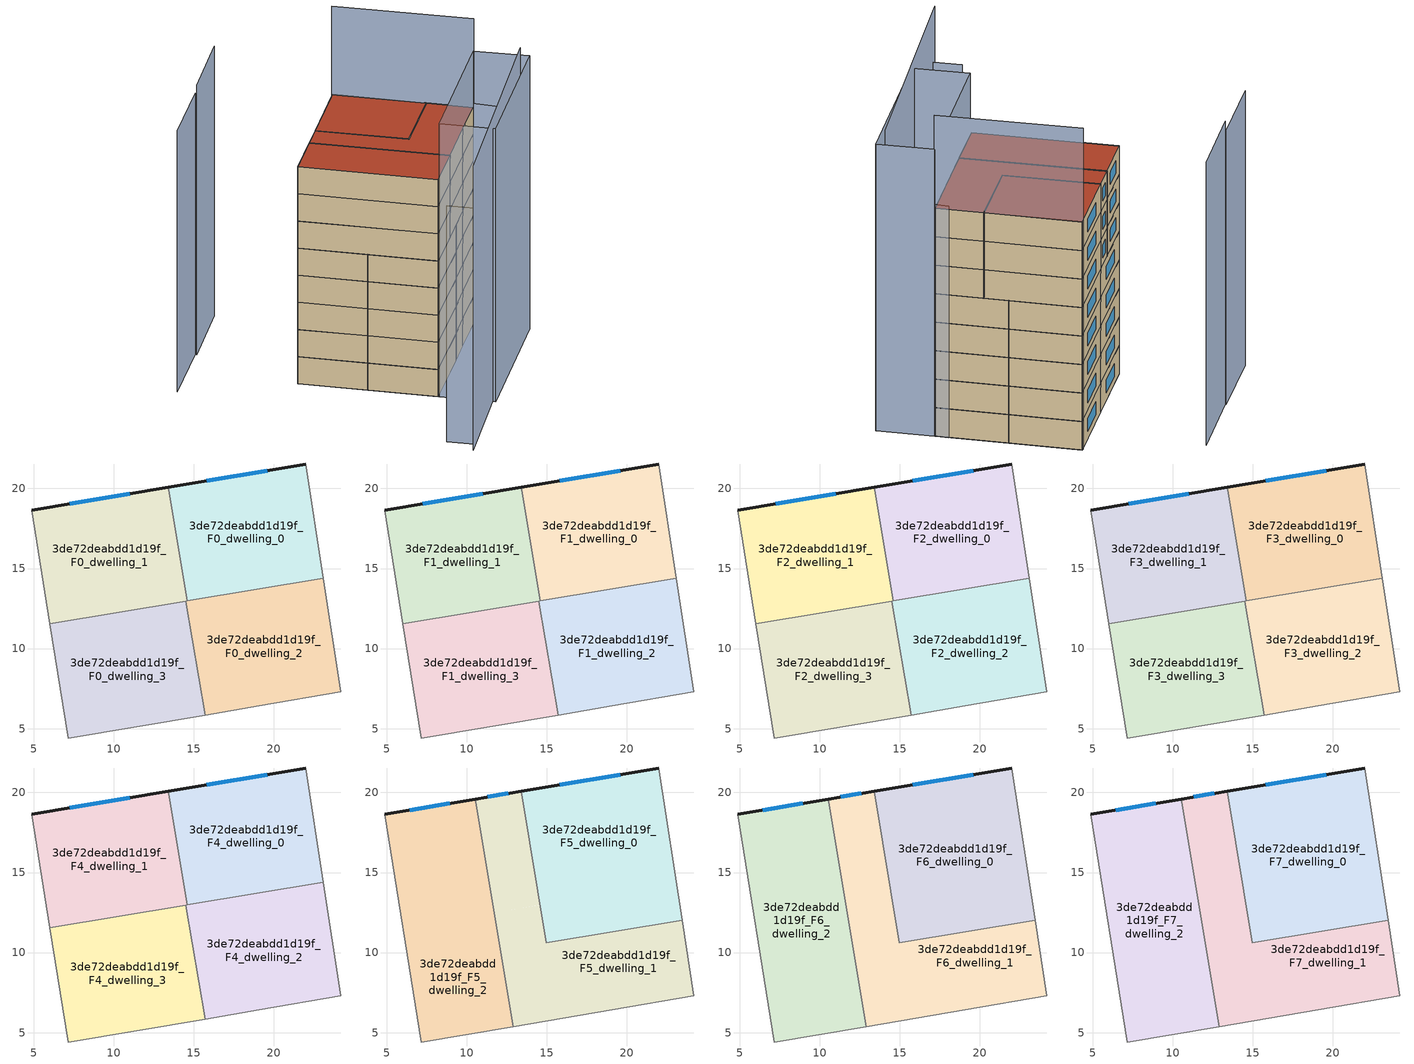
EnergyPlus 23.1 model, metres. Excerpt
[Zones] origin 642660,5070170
3de72deabdd1d19f_F0_dwelling_0
 floor ground (EU_floor_Construction): 23.09,14.41 21.99,21.53 13.41,20.07 14.6,12.98 z0
 wall outside (EU_wall_Construction): 13.41,20.07 21.99,21.53 z0:3
 wall to 3de72deabdd1d19f_F0_dwelling_1 (EU_wall_Construction): 14.6,12.98 13.41,20.07 z0:3
 wall adiabatic (EU_wall_Construction): 21.99,21.53 23.09,14.41 z0:3
 wall to 3de72deabdd1d19f_F0_dwelling_2 (EU_wall_Construction): 23.09,14.41 14.6,12.98 z0:3
 window (EU_Window_Construction): 15.81,20.48 19.58,21.12 z0.84:2.16
3de72deabdd1d19f_F0_dwelling_1
 floor ground (EU_floor_Construction): 14.6,12.98 13.41,20.07 4.88,18.63 6.02,11.54 z0
 wall outside (EU_wall_Construction): 4.88,18.63 13.41,20.07 z0:3
 wall adiabatic (EU_wall_Construction): 6.02,11.54 4.88,18.63 z0:3
 wall to 3de72deabdd1d19f_F0_dwelling_3 (EU_wall_Construction): 14.51,12.97 6.02,11.54 z0:3
 wall to 3de72deabdd1d19f_F0_dwelling_2 (EU_wall_Construction): 14.6,12.98 14.52,12.97 z0:3
 window (EU_Window_Construction): 7.27,19.03 11.02,19.67 z0.84:2.16
3de72deabdd1d19f_F0_dwelling_2
 floor ground (EU_floor_Construction): 24.19,7.31 23.09,14.41 14.52,12.97 15.71,5.85 19.08,6.42 z0
 wall adiabatic (EU_wall_Construction): 23.09,14.41 24.19,7.31 19.08,6.42 15.71,5.85 z0:3
 wall to 3de72deabdd1d19f_F0_dwelling_3 (EU_wall_Construction): 15.71,5.85 14.52,12.97 z0:3
3de72deabdd1d19f_F0_dwelling_3
 floor ground (EU_floor_Construction): 15.71,5.85 14.52,12.97 6.02,11.54 7.17,4.42 z0
 wall adiabatic (EU_wall_Construction): 15.71,5.85 7.17,4.42 6.02,11.54 z0:3
3de72deabdd1d19f_F1_dwelling_0
 floor to 3de72deabdd1d19f_F0_dwelling_0 (EU_floor_Construction): 23.09,14.41 21.99,21.53 13.41,20.07 14.6,12.98 z3
 wall outside (EU_wall_Construction): 13.41,20.07 21.99,21.53 z3:6
 wall to 3de72deabdd1d19f_F1_dwelling_1 (EU_wall_Construction): 14.6,12.98 13.41,20.07 z3:6
 wall adiabatic (EU_wall_Construction): 21.99,21.53 23.09,14.41 z3:6
 wall to 3de72deabdd1d19f_F1_dwelling_2 (EU_wall_Construction): 23.09,14.41 14.6,12.98 z3:6
 window (EU_Window_Construction): 15.81,20.48 19.58,21.12 z3.84:5.16
3de72deabdd1d19f_F1_dwelling_1
 floor to 3de72deabdd1d19f_F0_dwelling_1 (EU_floor_Construction): 14.6,12.98 13.41,20.07 4.88,18.63 6.02,11.54 z3
 wall outside (EU_wall_Construction): 4.88,18.63 13.41,20.07 z3:6
 wall adiabatic (EU_wall_Construction): 6.02,11.54 4.88,18.63 z3:6
 wall to 3de72deabdd1d19f_F1_dwelling_3 (EU_wall_Construction): 14.51,12.97 6.02,11.54 z3:6
 wall to 3de72deabdd1d19f_F1_dwelling_2 (EU_wall_Construction): 14.6,12.98 14.52,12.97 z3:6
 window (EU_Window_Construction): 7.27,19.03 11.02,19.67 z3.84:5.16
3de72deabdd1d19f_F1_dwelling_2
 floor to 3de72deabdd1d19f_F0_dwelling_2 (EU_floor_Construction): 24.19,7.31 23.09,14.41 14.52,12.97 15.71,5.85 19.08,6.42 z3
 wall adiabatic (EU_wall_Construction): 23.09,14.41 24.19,7.31 19.08,6.42 15.71,5.85 z3:6
 wall to 3de72deabdd1d19f_F1_dwelling_3 (EU_wall_Construction): 15.71,5.85 14.52,12.97 z3:6
3de72deabdd1d19f_F1_dwelling_3
 floor to 3de72deabdd1d19f_F0_dwelling_3 (EU_floor_Construction): 15.71,5.85 14.52,12.97 6.02,11.54 7.17,4.42 z3
 wall adiabatic (EU_wall_Construction): 15.71,5.85 7.17,4.42 6.02,11.54 z3:6
3de72deabdd1d19f_F2_dwelling_0
 floor to 3de72deabdd1d19f_F1_dwelling_0 (EU_floor_Construction): 23.09,14.41 21.99,21.53 13.41,20.07 14.6,12.98 z6
 wall outside (EU_wall_Construction): 13.41,20.07 21.99,21.53 z6:9
 wall to 3de72deabdd1d19f_F2_dwelling_1 (EU_wall_Construction): 14.6,12.98 13.41,20.07 z6:9
 wall adiabatic (EU_wall_Construction): 21.99,21.53 23.09,14.41 z6:9
 wall to 3de72deabdd1d19f_F2_dwelling_2 (EU_wall_Construction): 23.09,14.41 14.6,12.98 z6:9
 window (EU_Window_Construction): 15.81,20.48 19.58,21.12 z6.84:8.16
3de72deabdd1d19f_F2_dwelling_1
 floor to 3de72deabdd1d19f_F1_dwelling_1 (EU_floor_Construction): 14.6,12.98 13.41,20.07 4.88,18.63 6.02,11.54 z6
 wall outside (EU_wall_Construction): 4.88,18.63 13.41,20.07 z6:9
 wall adiabatic (EU_wall_Construction): 6.02,11.54 4.88,18.63 z6:9
 wall to 3de72deabdd1d19f_F2_dwelling_3 (EU_wall_Construction): 14.51,12.97 6.02,11.54 z6:9
 wall to 3de72deabdd1d19f_F2_dwelling_2 (EU_wall_Construction): 14.6,12.98 14.52,12.97 z6:9
 window (EU_Window_Construction): 7.27,19.03 11.02,19.67 z6.84:8.16
3de72deabdd1d19f_F2_dwelling_2
 floor to 3de72deabdd1d19f_F1_dwelling_2 (EU_floor_Construction): 24.19,7.31 23.09,14.41 14.52,12.97 15.71,5.85 19.08,6.42 z6
 wall adiabatic (EU_wall_Construction): 23.09,14.41 24.19,7.31 19.08,6.42 15.71,5.85 z6:9
 wall to 3de72deabdd1d19f_F2_dwelling_3 (EU_wall_Construction): 15.71,5.85 14.52,12.97 z6:9
3de72deabdd1d19f_F2_dwelling_3
 floor to 3de72deabdd1d19f_F1_dwelling_3 (EU_floor_Construction): 15.71,5.85 14.52,12.97 6.02,11.54 7.17,4.42 z6
 wall adiabatic (EU_wall_Construction): 15.71,5.85 7.17,4.42 6.02,11.54 z6:9
3de72deabdd1d19f_F3_dwelling_0
 floor to 3de72deabdd1d19f_F2_dwelling_0 (EU_floor_Construction): 23.09,14.41 21.99,21.53 13.41,20.07 14.6,12.98 z9
 wall outside (EU_wall_Construction): 13.41,20.07 21.99,21.53 z9:12
 wall to 3de72deabdd1d19f_F3_dwelling_1 (EU_wall_Construction): 14.6,12.98 13.41,20.07 z9:12
 wall adiabatic (EU_wall_Construction): 21.99,21.53 23.09,14.41 z9:12
 wall to 3de72deabdd1d19f_F3_dwelling_2 (EU_wall_Construction): 23.09,14.41 14.6,12.98 z9:12
 window (EU_Window_Construction): 15.81,20.48 19.58,21.12 z9.84:11.16
3de72deabdd1d19f_F3_dwelling_1
 floor to 3de72deabdd1d19f_F2_dwelling_1 (EU_floor_Construction): 14.6,12.98 13.41,20.07 4.88,18.63 6.02,11.54 z9
 wall outside (EU_wall_Construction): 4.88,18.63 13.41,20.07 z9:12
 wall adiabatic (EU_wall_Construction): 6.02,11.54 4.88,18.63 z9:12
 wall to 3de72deabdd1d19f_F3_dwelling_3 (EU_wall_Construction): 14.51,12.97 6.02,11.54 z9:12
 wall to 3de72deabdd1d19f_F3_dwelling_2 (EU_wall_Construction): 14.6,12.98 14.52,12.97 z9:12
 window (EU_Window_Construction): 7.27,19.03 11.02,19.67 z9.84:11.16
3de72deabdd1d19f_F3_dwelling_2
 floor to 3de72deabdd1d19f_F2_dwelling_2 (EU_floor_Construction): 24.19,7.31 23.09,14.41 14.52,12.97 15.71,5.85 19.08,6.42 z9
 wall adiabatic (EU_wall_Construction): 23.09,14.41 24.19,7.31 19.08,6.42 15.71,5.85 z9:12
 wall to 3de72deabdd1d19f_F3_dwelling_3 (EU_wall_Construction): 15.71,5.85 14.52,12.97 z9:12
3de72deabdd1d19f_F3_dwelling_3
 floor to 3de72deabdd1d19f_F2_dwelling_3 (EU_floor_Construction): 15.71,5.85 14.52,12.97 6.02,11.54 7.17,4.42 z9
 wall adiabatic (EU_wall_Construction): 15.71,5.85 7.17,4.42 6.02,11.54 z9:12
3de72deabdd1d19f_F4_dwelling_0
 floor to 3de72deabdd1d19f_F3_dwelling_0 (EU_floor_Construction): 23.09,14.41 21.99,21.53 13.41,20.07 14.6,12.98 z12
 wall outside (EU_wall_Construction): 13.41,20.07 21.99,21.53 z12:15
 wall to 3de72deabdd1d19f_F4_dwelling_1 (EU_wall_Construction): 14.6,12.98 13.41,20.07 z12:15
 wall adiabatic (EU_wall_Construction): 21.99,21.53 23.09,14.41 z12:15
 wall to 3de72deabdd1d19f_F4_dwelling_2 (EU_wall_Construction): 23.09,14.41 14.6,12.98 z12:15
 window (EU_Window_Construction): 15.81,20.48 19.58,21.12 z12.84:14.16
 ceiling adiabatic (EU_roof_Construction): 21.99,21.53 23.09,14.41 14.6,12.98 13.41,20.07 z15
3de72deabdd1d19f_F4_dwelling_1
 floor to 3de72deabdd1d19f_F3_dwelling_1 (EU_floor_Construction): 14.6,12.98 13.41,20.07 4.88,18.63 6.02,11.54 z12
 wall outside (EU_wall_Construction): 4.88,18.63 13.41,20.07 z12:15
 wall adiabatic (EU_wall_Construction): 6.02,11.54 4.88,18.63 z12:15
 wall to 3de72deabdd1d19f_F4_dwelling_3 (EU_wall_Construction): 14.51,12.97 6.02,11.54 z12:15
 wall to 3de72deabdd1d19f_F4_dwelling_2 (EU_wall_Construction): 14.6,12.98 14.52,12.97 z12:15
 window (EU_Window_Construction): 7.27,19.03 11.02,19.67 z12.84:14.16
 ceiling adiabatic (EU_roof_Construction): 13.41,20.07 14.6,12.98 14.58,12.98 13.39,20.07 z15
3de72deabdd1d19f_F4_dwelling_2
 floor to 3de72deabdd1d19f_F3_dwelling_2 (EU_floor_Construction): 24.19,7.31 23.09,14.41 14.52,12.97 15.71,5.85 19.08,6.42 z12
 wall adiabatic (EU_wall_Construction): 23.09,14.41 24.19,7.31 19.08,6.42 15.71,5.85 z12:15
 wall to 3de72deabdd1d19f_F4_dwelling_3 (EU_wall_Construction): 15.71,5.85 14.52,12.97 z12:15
3de72deabdd1d19f_F4_dwelling_3
 floor to 3de72deabdd1d19f_F3_dwelling_3 (EU_floor_Construction): 15.71,5.85 14.52,12.97 6.02,11.54 7.17,4.42 z12
 wall adiabatic (EU_wall_Construction): 15.71,5.85 7.17,4.42 6.02,11.54 z12:15
3de72deabdd1d19f_F5_dwelling_0
 floor to 3de72deabdd1d19f_F4_dwelling_2 (EU_floor_Construction): 23.46,12.03 23.09,14.41 14.58,12.98 14.98,10.61 z15
 floor adiabatic (EU_floor_Construction): 23.09,14.41 21.99,21.53 13.39,20.07 14.58,12.98 z15
 wall outside (EU_wall_Construction): 13.39,20.07 21.99,21.53 z15:18
 wall adiabatic (EU_wall_Construction): 21.99,21.53 23.46,12.03 z15:18
 wall to 3de72deabdd1d19f_F5_dwelling_1 (EU_wall_Construction): 23.46,12.03 14.98,10.61 13.39,20.07 z15:18
 window (EU_Window_Construction): 15.8,20.48 19.58,21.12 z15.84:17.16
3de72deabdd1d19f_F5_dwelling_1
 floor to 3de72deabdd1d19f_F4_dwelling_2 (EU_floor_Construction): 24.19,7.31 23.46,12.03 14.98,10.61 14.58,12.98 14.52,12.97 15.71,5.85 19.08,6.42 z15
 floor to 3de72deabdd1d19f_F4_dwelling_1 (EU_floor_Construction): 14.58,12.98 13.39,20.07 10.52,19.58 11.71,12.5 z15
 floor to 3de72deabdd1d19f_F4_dwelling_3 (EU_floor_Construction): 15.71,5.85 14.52,12.97 11.71,12.5 12.91,5.38 z15
 wall outside (EU_wall_Construction): 10.52,19.58 13.39,20.07 z15:18
 wall adiabatic (EU_wall_Construction): 23.46,12.03 24.19,7.31 19.08,6.42 12.91,5.38 z15:18
 wall to 3de72deabdd1d19f_F5_dwelling_2 (EU_wall_Construction): 12.91,5.38 10.52,19.58 z15:18
 window (EU_Window_Construction): 11.33,19.72 12.59,19.93 z15.84:17.16
3de72deabdd1d19f_F5_dwelling_2
 floor to 3de72deabdd1d19f_F4_dwelling_1 (EU_floor_Construction): 11.71,12.5 10.52,19.58 4.88,18.63 6.02,11.54 z15
 floor to 3de72deabdd1d19f_F4_dwelling_3 (EU_floor_Construction): 12.91,5.38 11.71,12.5 6.02,11.54 7.17,4.42 z15
 wall outside (EU_wall_Construction): 4.88,18.63 10.52,19.58 z15:18
 wall adiabatic (EU_wall_Construction): 12.91,5.38 7.17,4.42 4.88,18.63 z15:18
 window (EU_Window_Construction): 6.46,18.9 8.94,19.32 z15.84:17.16
3de72deabdd1d19f_F6_dwelling_0
 floor to 3de72deabdd1d19f_F5_dwelling_0 (EU_floor_Construction): 23.46,12.03 21.99,21.53 13.39,20.07 14.98,10.61 z18
 wall outside (EU_wall_Construction): 13.39,20.07 21.99,21.53 z18:21
 wall adiabatic (EU_wall_Construction): 21.99,21.53 23.46,12.03 z18:21
 wall to 3de72deabdd1d19f_F6_dwelling_1 (EU_wall_Construction): 23.46,12.03 14.98,10.61 13.39,20.07 z18:21
 window (EU_Window_Construction): 15.8,20.48 19.58,21.12 z18.84:20.16
3de72deabdd1d19f_F6_dwelling_1
 floor to 3de72deabdd1d19f_F5_dwelling_1 (EU_floor_Construction): 24.19,7.31 23.46,12.03 14.98,10.61 13.39,20.07 10.52,19.58 12.91,5.38 19.08,6.42 z18
 wall outside (EU_wall_Construction): 10.52,19.58 13.39,20.07 z18:21
 wall adiabatic (EU_wall_Construction): 23.46,12.03 24.19,7.31 19.08,6.42 12.91,5.38 z18:21
 wall to 3de72deabdd1d19f_F6_dwelling_2 (EU_wall_Construction): 12.91,5.38 10.52,19.58 z18:21
 window (EU_Window_Construction): 11.33,19.72 12.59,19.93 z18.84:20.16
3de72deabdd1d19f_F6_dwelling_2
 floor to 3de72deabdd1d19f_F5_dwelling_2 (EU_floor_Construction): 12.91,5.38 10.52,19.58 4.88,18.63 7.17,4.42 z18
 wall outside (EU_wall_Construction): 4.88,18.63 10.52,19.58 z18:21
 wall adiabatic (EU_wall_Construction): 12.91,5.38 7.17,4.42 4.88,18.63 z18:21
 window (EU_Window_Construction): 6.46,18.9 8.94,19.32 z18.84:20.16
3de72deabdd1d19f_F7_dwelling_0
 floor to 3de72deabdd1d19f_F6_dwelling_0 (EU_floor_Construction): 23.46,12.03 21.99,21.53 13.39,20.07 14.98,10.61 z21
 wall outside (EU_wall_Construction): 13.39,20.07 21.99,21.53 z21:24
 wall adiabatic (EU_wall_Construction): 21.99,21.53 23.46,12.03 z21:24
 wall to 3de72deabdd1d19f_F7_dwelling_1 (EU_wall_Construction): 23.46,12.03 14.98,10.61 13.39,20.07 z21:24
 window (EU_Window_Construction): 15.8,20.48 19.58,21.12 z21.84:23.16
 roof outside (EU_roof_Construction): 21.99,21.53 23.46,12.03 14.98,10.61 13.39,20.07 z24
3de72deabdd1d19f_F7_dwelling_1
 floor to 3de72deabdd1d19f_F6_dwelling_1 (EU_floor_Construction): 24.19,7.31 23.46,12.03 14.98,10.61 13.39,20.07 10.52,19.58 12.91,5.38 19.08,6.42 z21
 wall outside (EU_wall_Construction): 10.52,19.58 13.39,20.07 z21:24
 wall adiabatic (EU_wall_Construction): 23.46,12.03 24.19,7.31 19.08,6.42 12.91,5.38 z21:24
 wall to 3de72deabdd1d19f_F7_dwelling_2 (EU_wall_Construction): 12.91,5.38 10.52,19.58 z21:24
 window (EU_Window_Construction): 11.33,19.72 12.59,19.93 z21.84:23.16
 roof outside (EU_roof_Construction): 23.46,12.03 24.19,7.31 19.08,6.42 12.91,5.38 10.52,19.58 13.39,20.07 14.98,10.61 z24
3de72deabdd1d19f_F7_dwelling_2
 floor to 3de72deabdd1d19f_F6_dwelling_2 (EU_floor_Construction): 12.91,5.38 10.52,19.58 4.88,18.63 7.17,4.42 z21
 wall outside (EU_wall_Construction): 4.88,18.63 10.52,19.58 z21:24
 wall adiabatic (EU_wall_Construction): 12.91,5.38 7.17,4.42 4.88,18.63 z21:24
 window (EU_Window_Construction): 6.46,18.9 8.94,19.32 z21.84:23.16
 roof outside (EU_roof_Construction): 10.52,19.58 12.91,5.38 7.17,4.42 4.88,18.63 z24
shading: 24.67,1.76 24.07,8.66 z0:24.4; -3.16,-3.34 24.28,2.28 z0:31.4; -2.33,-0.18 -1.87,-2.99 z0:26.1; 7.15,4.32 24.19,7.31 / 24.19,7.31 25.18,1.65 / 25.18,1.65 8.15,-1.35 / 8.15,-1.35 7.15,4.32 z0:30.2; 24.2,7.24 21.8,21.55 z0:33.8; 7.58,30.64 -1.22,29.14 z0:28.9; 16.69,32.13 7.58,30.5 z0:29.8
[Building]
EU S2 Campaign: North Axis=0; Terrain=City; Solar Distribution=FullExterior
[Site:Location]
Lyon-Bron: Latitude=45.75; Longitude=5; Time Zone=1; Elevation=198
[SizingPeriod:WeatherFileDays]
AnnualSizingPeriod: Begin Month=1; Begin Day of Month=1; End Month=12; End Day of Month=31; Day of Week for Start Day=Monday; Use Weather File Daylight Saving Period=No; Use Weather File Rain and Snow Indicators=No
[MATERIAL]
EU_InternalMass_Material: Roughness=MediumRough; Thickness=0.1; Conductivity=1; Density=1800; Specific Heat=900; Thermal Absorptance=0.9; Solar Absorptance=0.7; Visible Absorptance=0.7
[MATERIAL:NOMASS] Roughness=MediumRough; Thermal Absorptance=0.9; Solar Absorptance=0.7; Visible Absorptance=0.7
Name | Thermal Resistance
EU_wall_NoMass | 0.776494
EU_roof_NoMass | 0.486893
EU_floor_NoMass | 0.421597
[WINDOWMATERIAL:SIMPLEGLAZINGSYSTEM]
EU_Window_SimpleGlazing: UFactor=4.24961; Solar Heat Gain Coefficient=0.83; Visible Transmittance=0.83
[CONSTRUCTION]
EU_wall_Construction: EU_wall_NoMass
EU_roof_Construction: EU_roof_NoMass
EU_floor_Construction: EU_floor_NoMass
EU_InternalMass_Construction: EU_InternalMass_Material
EU_Window_Construction: EU_Window_SimpleGlazing
[ZONE] Type=1; Multiplier=1; Ceiling Height=autocalculate; Floor Area=autocalculate; Part of Total Floor Area=Yes
Name | Volume
3de72deabdd1d19f_F0_dwelling_0; 3de72deabdd1d19f_F1_dwelling_0; 3de72deabdd1d19f_F2_dwelling_0; 3de72deabdd1d19f_F3_dwelling_0; 3de72deabdd1d19f_F4_dwelling_0 | 186.921
3de72deabdd1d19f_F5_dwelling_0; 3de72deabdd1d19f_F6_dwelling_0; 3de72deabdd1d19f_F7_dwelling_0 | 249.241
3de72deabdd1d19f_F0_dwelling_1; 3de72deabdd1d19f_F1_dwelling_1; 3de72deabdd1d19f_F2_dwelling_1; 3de72deabdd1d19f_F3_dwelling_1; 3de72deabdd1d19f_F4_dwelling_1 | 186.931
3de72deabdd1d19f_F5_dwelling_1; 3de72deabdd1d19f_F6_dwelling_1; 3de72deabdd1d19f_F7_dwelling_1 | 249.23
3de72deabdd1d19f_F0_dwelling_2; 3de72deabdd1d19f_F1_dwelling_2; 3de72deabdd1d19f_F2_dwelling_2; 3de72deabdd1d19f_F3_dwelling_2; 3de72deabdd1d19f_F4_dwelling_2 | 186.925
3de72deabdd1d19f_F5_dwelling_2; 3de72deabdd1d19f_F6_dwelling_2; 3de72deabdd1d19f_F7_dwelling_2 | 249.246
3de72deabdd1d19f_F0_dwelling_3; 3de72deabdd1d19f_F1_dwelling_3; 3de72deabdd1d19f_F2_dwelling_3; 3de72deabdd1d19f_F3_dwelling_3; 3de72deabdd1d19f_F4_dwelling_3 | 186.941
[INTERNALMASS] Construction=EU_InternalMass_Construction
Name | Zone or ZoneList | Surface Area
3de72deabdd1d19f_F0_dwelling_0_EU_InternalMass | 3de72deabdd1d19f_F0_dwelling_0 | 62.3073
3de72deabdd1d19f_F0_dwelling_1_EU_InternalMass | 3de72deabdd1d19f_F0_dwelling_1 | 62.31
3de72deabdd1d19f_F0_dwelling_2_EU_InternalMass | 3de72deabdd1d19f_F0_dwelling_2 | 62.3081
3de72deabdd1d19f_F0_dwelling_3_EU_InternalMass | 3de72deabdd1d19f_F0_dwelling_3 | 62.3135
3de72deabdd1d19f_F1_dwelling_0_EU_InternalMass | 3de72deabdd1d19f_F1_dwelling_0 | 62.3073
3de72deabdd1d19f_F1_dwelling_1_EU_InternalMass | 3de72deabdd1d19f_F1_dwelling_1 | 62.31
3de72deabdd1d19f_F1_dwelling_2_EU_InternalMass | 3de72deabdd1d19f_F1_dwelling_2 | 62.3081
3de72deabdd1d19f_F1_dwelling_3_EU_InternalMass | 3de72deabdd1d19f_F1_dwelling_3 | 62.3135
3de72deabdd1d19f_F2_dwelling_0_EU_InternalMass | 3de72deabdd1d19f_F2_dwelling_0 | 62.3073
3de72deabdd1d19f_F2_dwelling_1_EU_InternalMass | 3de72deabdd1d19f_F2_dwelling_1 | 62.31
3de72deabdd1d19f_F2_dwelling_2_EU_InternalMass | 3de72deabdd1d19f_F2_dwelling_2 | 62.3081
3de72deabdd1d19f_F2_dwelling_3_EU_InternalMass | 3de72deabdd1d19f_F2_dwelling_3 | 62.3135
3de72deabdd1d19f_F3_dwelling_0_EU_InternalMass | 3de72deabdd1d19f_F3_dwelling_0 | 62.3073
3de72deabdd1d19f_F3_dwelling_1_EU_InternalMass | 3de72deabdd1d19f_F3_dwelling_1 | 62.31
3de72deabdd1d19f_F3_dwelling_2_EU_InternalMass | 3de72deabdd1d19f_F3_dwelling_2 | 62.3081
3de72deabdd1d19f_F3_dwelling_3_EU_InternalMass | 3de72deabdd1d19f_F3_dwelling_3 | 62.3135
3de72deabdd1d19f_F4_dwelling_0_EU_InternalMass | 3de72deabdd1d19f_F4_dwelling_0 | 62.3073
3de72deabdd1d19f_F4_dwelling_1_EU_InternalMass | 3de72deabdd1d19f_F4_dwelling_1 | 62.31
3de72deabdd1d19f_F4_dwelling_2_EU_InternalMass | 3de72deabdd1d19f_F4_dwelling_2 | 62.3081
3de72deabdd1d19f_F4_dwelling_3_EU_InternalMass | 3de72deabdd1d19f_F4_dwelling_3 | 62.3135
3de72deabdd1d19f_F5_dwelling_0_EU_InternalMass | 3de72deabdd1d19f_F5_dwelling_0 | 83.0817
3de72deabdd1d19f_F5_dwelling_1_EU_InternalMass | 3de72deabdd1d19f_F5_dwelling_1 | 83.0762
3de72deabdd1d19f_F5_dwelling_2_EU_InternalMass | 3de72deabdd1d19f_F5_dwelling_2 | 83.0828
3de72deabdd1d19f_F6_dwelling_0_EU_InternalMass | 3de72deabdd1d19f_F6_dwelling_0 | 83.0817
3de72deabdd1d19f_F6_dwelling_1_EU_InternalMass | 3de72deabdd1d19f_F6_dwelling_1 | 83.0762
3de72deabdd1d19f_F6_dwelling_2_EU_InternalMass | 3de72deabdd1d19f_F6_dwelling_2 | 83.0828
3de72deabdd1d19f_F7_dwelling_0_EU_InternalMass | 3de72deabdd1d19f_F7_dwelling_0 | 83.0817
3de72deabdd1d19f_F7_dwelling_1_EU_InternalMass | 3de72deabdd1d19f_F7_dwelling_1 | 83.0762
3de72deabdd1d19f_F7_dwelling_2_EU_InternalMass | 3de72deabdd1d19f_F7_dwelling_2 | 83.0828
[OTHEREQUIPMENT] Fuel Type=Electricity; Design Level Calculation Method=Watts/Area; Power per Zone Floor Area=1; Fraction Latent=0; Fraction Radiant=0; Fraction Lost=0; Carbon Dioxide Generation Rate=0; EndUse Subcategory=EU_Step8_InternalGains
Name | Zone or ZoneList or Space or SpaceList | Schedule
EU_Step8_InternalGain_3de72deabdd1d19f_F0_dwelling_0_f000 | 3de72deabdd1d19f_F0_dwelling_0 | EU_Step8_GainSchedule_3de72deabdd1d19f_F0_dwelling_0_f000
EU_Step8_InternalGain_3de72deabdd1d19f_F0_dwelling_1_f000 | 3de72deabdd1d19f_F0_dwelling_1 | EU_Step8_GainSchedule_3de72deabdd1d19f_F0_dwelling_1_f000
EU_Step8_InternalGain_3de72deabdd1d19f_F0_dwelling_2_f000 | 3de72deabdd1d19f_F0_dwelling_2 | EU_Step8_GainSchedule_3de72deabdd1d19f_F0_dwelling_2_f000
EU_Step8_InternalGain_3de72deabdd1d19f_F0_dwelling_3_f000 | 3de72deabdd1d19f_F0_dwelling_3 | EU_Step8_GainSchedule_3de72deabdd1d19f_F0_dwelling_3_f000
EU_Step8_InternalGain_3de72deabdd1d19f_F1_dwelling_0_f000 | 3de72deabdd1d19f_F1_dwelling_0 | EU_Step8_GainSchedule_3de72deabdd1d19f_F1_dwelling_0_f000
EU_Step8_InternalGain_3de72deabdd1d19f_F1_dwelling_1_f000 | 3de72deabdd1d19f_F1_dwelling_1 | EU_Step8_GainSchedule_3de72deabdd1d19f_F1_dwelling_1_f000
EU_Step8_InternalGain_3de72deabdd1d19f_F1_dwelling_2_f000 | 3de72deabdd1d19f_F1_dwelling_2 | EU_Step8_GainSchedule_3de72deabdd1d19f_F1_dwelling_2_f000
EU_Step8_InternalGain_3de72deabdd1d19f_F1_dwelling_3_f000 | 3de72deabdd1d19f_F1_dwelling_3 | EU_Step8_GainSchedule_3de72deabdd1d19f_F1_dwelling_3_f000
EU_Step8_InternalGain_3de72deabdd1d19f_F2_dwelling_0_f000 | 3de72deabdd1d19f_F2_dwelling_0 | EU_Step8_GainSchedule_3de72deabdd1d19f_F2_dwelling_0_f000
EU_Step8_InternalGain_3de72deabdd1d19f_F2_dwelling_1_f000 | 3de72deabdd1d19f_F2_dwelling_1 | EU_Step8_GainSchedule_3de72deabdd1d19f_F2_dwelling_1_f000
EU_Step8_InternalGain_3de72deabdd1d19f_F2_dwelling_2_f000 | 3de72deabdd1d19f_F2_dwelling_2 | EU_Step8_GainSchedule_3de72deabdd1d19f_F2_dwelling_2_f000
EU_Step8_InternalGain_3de72deabdd1d19f_F2_dwelling_3_f000 | 3de72deabdd1d19f_F2_dwelling_3 | EU_Step8_GainSchedule_3de72deabdd1d19f_F2_dwelling_3_f000
EU_Step8_InternalGain_3de72deabdd1d19f_F3_dwelling_0_f000 | 3de72deabdd1d19f_F3_dwelling_0 | EU_Step8_GainSchedule_3de72deabdd1d19f_F3_dwelling_0_f000
EU_Step8_InternalGain_3de72deabdd1d19f_F3_dwelling_1_f000 | 3de72deabdd1d19f_F3_dwelling_1 | EU_Step8_GainSchedule_3de72deabdd1d19f_F3_dwelling_1_f000
EU_Step8_InternalGain_3de72deabdd1d19f_F3_dwelling_2_f000 | 3de72deabdd1d19f_F3_dwelling_2 | EU_Step8_GainSchedule_3de72deabdd1d19f_F3_dwelling_2_f000
EU_Step8_InternalGain_3de72deabdd1d19f_F3_dwelling_3_f000 | 3de72deabdd1d19f_F3_dwelling_3 | EU_Step8_GainSchedule_3de72deabdd1d19f_F3_dwelling_3_f000
EU_Step8_InternalGain_3de72deabdd1d19f_F4_dwelling_0_f000 | 3de72deabdd1d19f_F4_dwelling_0 | EU_Step8_GainSchedule_3de72deabdd1d19f_F4_dwelling_0_f000
EU_Step8_InternalGain_3de72deabdd1d19f_F4_dwelling_1_f000 | 3de72deabdd1d19f_F4_dwelling_1 | EU_Step8_GainSchedule_3de72deabdd1d19f_F4_dwelling_1_f000
EU_Step8_InternalGain_3de72deabdd1d19f_F4_dwelling_2_f000 | 3de72deabdd1d19f_F4_dwelling_2 | EU_Step8_GainSchedule_3de72deabdd1d19f_F4_dwelling_2_f000
EU_Step8_InternalGain_3de72deabdd1d19f_F4_dwelling_3_f000 | 3de72deabdd1d19f_F4_dwelling_3 | EU_Step8_GainSchedule_3de72deabdd1d19f_F4_dwelling_3_f000
EU_Step8_InternalGain_3de72deabdd1d19f_F5_dwelling_0_f000 | 3de72deabdd1d19f_F5_dwelling_0 | EU_Step8_GainSchedule_3de72deabdd1d19f_F5_dwelling_0_f000
EU_Step8_InternalGain_3de72deabdd1d19f_F5_dwelling_1_f000 | 3de72deabdd1d19f_F5_dwelling_1 | EU_Step8_GainSchedule_3de72deabdd1d19f_F5_dwelling_1_f000
EU_Step8_InternalGain_3de72deabdd1d19f_F5_dwelling_2_f000 | 3de72deabdd1d19f_F5_dwelling_2 | EU_Step8_GainSchedule_3de72deabdd1d19f_F5_dwelling_2_f000
EU_Step8_InternalGain_3de72deabdd1d19f_F6_dwelling_0_f000 | 3de72deabdd1d19f_F6_dwelling_0 | EU_Step8_GainSchedule_3de72deabdd1d19f_F6_dwelling_0_f000
EU_Step8_InternalGain_3de72deabdd1d19f_F6_dwelling_1_f000 | 3de72deabdd1d19f_F6_dwelling_1 | EU_Step8_GainSchedule_3de72deabdd1d19f_F6_dwelling_1_f000
EU_Step8_InternalGain_3de72deabdd1d19f_F6_dwelling_2_f000 | 3de72deabdd1d19f_F6_dwelling_2 | EU_Step8_GainSchedule_3de72deabdd1d19f_F6_dwelling_2_f000
EU_Step8_InternalGain_3de72deabdd1d19f_F7_dwelling_0_f000 | 3de72deabdd1d19f_F7_dwelling_0 | EU_Step8_GainSchedule_3de72deabdd1d19f_F7_dwelling_0_f000
EU_Step8_InternalGain_3de72deabdd1d19f_F7_dwelling_1_f000 | 3de72deabdd1d19f_F7_dwelling_1 | EU_Step8_GainSchedule_3de72deabdd1d19f_F7_dwelling_1_f000
EU_Step8_InternalGain_3de72deabdd1d19f_F7_dwelling_2_f000 | 3de72deabdd1d19f_F7_dwelling_2 | EU_Step8_GainSchedule_3de72deabdd1d19f_F7_dwelling_2_f000
[ZONEVENTILATION:DESIGNFLOWRATE] Schedule=EU_AlwaysOn; Design Flow Rate Calculation Method=AirChanges/Hour; Air Changes per Hour=0.693814; Ventilation Type=Natural; Fan Pressure Rise=0; Fan Total Efficiency=1; Constant Term Coefficient=1; Temperature Term Coefficient=0; Velocity Term Coefficient=0; Velocity Squared Term Coefficient=0; Minimum Indoor Temperature=-100; Maximum Indoor Temperature=100; Delta Temperature=-100; Minimum Outdoor Temperature=-100; Maximum Outdoor Temperature=100; Maximum Wind Speed=40
Name | Zone or ZoneList or Space or SpaceList
EU_ConstantAir_3de72deabdd1d19f_F0_dwelling_0 | 3de72deabdd1d19f_F0_dwelling_0
EU_ConstantAir_3de72deabdd1d19f_F0_dwelling_1 | 3de72deabdd1d19f_F0_dwelling_1
EU_ConstantAir_3de72deabdd1d19f_F0_dwelling_2 | 3de72deabdd1d19f_F0_dwelling_2
EU_ConstantAir_3de72deabdd1d19f_F0_dwelling_3 | 3de72deabdd1d19f_F0_dwelling_3
EU_ConstantAir_3de72deabdd1d19f_F1_dwelling_0 | 3de72deabdd1d19f_F1_dwelling_0
EU_ConstantAir_3de72deabdd1d19f_F1_dwelling_1 | 3de72deabdd1d19f_F1_dwelling_1
EU_ConstantAir_3de72deabdd1d19f_F1_dwelling_2 | 3de72deabdd1d19f_F1_dwelling_2
EU_ConstantAir_3de72deabdd1d19f_F1_dwelling_3 | 3de72deabdd1d19f_F1_dwelling_3
EU_ConstantAir_3de72deabdd1d19f_F2_dwelling_0 | 3de72deabdd1d19f_F2_dwelling_0
EU_ConstantAir_3de72deabdd1d19f_F2_dwelling_1 | 3de72deabdd1d19f_F2_dwelling_1
EU_ConstantAir_3de72deabdd1d19f_F2_dwelling_2 | 3de72deabdd1d19f_F2_dwelling_2
EU_ConstantAir_3de72deabdd1d19f_F2_dwelling_3 | 3de72deabdd1d19f_F2_dwelling_3
EU_ConstantAir_3de72deabdd1d19f_F3_dwelling_0 | 3de72deabdd1d19f_F3_dwelling_0
EU_ConstantAir_3de72deabdd1d19f_F3_dwelling_1 | 3de72deabdd1d19f_F3_dwelling_1
EU_ConstantAir_3de72deabdd1d19f_F3_dwelling_2 | 3de72deabdd1d19f_F3_dwelling_2
EU_ConstantAir_3de72deabdd1d19f_F3_dwelling_3 | 3de72deabdd1d19f_F3_dwelling_3
EU_ConstantAir_3de72deabdd1d19f_F4_dwelling_0 | 3de72deabdd1d19f_F4_dwelling_0
EU_ConstantAir_3de72deabdd1d19f_F4_dwelling_1 | 3de72deabdd1d19f_F4_dwelling_1
EU_ConstantAir_3de72deabdd1d19f_F4_dwelling_2 | 3de72deabdd1d19f_F4_dwelling_2
EU_ConstantAir_3de72deabdd1d19f_F4_dwelling_3 | 3de72deabdd1d19f_F4_dwelling_3
EU_ConstantAir_3de72deabdd1d19f_F5_dwelling_0 | 3de72deabdd1d19f_F5_dwelling_0
EU_ConstantAir_3de72deabdd1d19f_F5_dwelling_1 | 3de72deabdd1d19f_F5_dwelling_1
EU_ConstantAir_3de72deabdd1d19f_F5_dwelling_2 | 3de72deabdd1d19f_F5_dwelling_2
EU_ConstantAir_3de72deabdd1d19f_F6_dwelling_0 | 3de72deabdd1d19f_F6_dwelling_0
EU_ConstantAir_3de72deabdd1d19f_F6_dwelling_1 | 3de72deabdd1d19f_F6_dwelling_1
EU_ConstantAir_3de72deabdd1d19f_F6_dwelling_2 | 3de72deabdd1d19f_F6_dwelling_2
EU_ConstantAir_3de72deabdd1d19f_F7_dwelling_0 | 3de72deabdd1d19f_F7_dwelling_0
EU_ConstantAir_3de72deabdd1d19f_F7_dwelling_1 | 3de72deabdd1d19f_F7_dwelling_1
EU_ConstantAir_3de72deabdd1d19f_F7_dwelling_2 | 3de72deabdd1d19f_F7_dwelling_2
[HVACTEMPLATE:THERMOSTAT] Constant Heating Setpoint=20; Constant Cooling Setpoint=50
EU_HeatOnly_3de72deabdd1d19f_F0_dwelling_0; EU_HeatOnly_3de72deabdd1d19f_F0_dwelling_1; EU_HeatOnly_3de72deabdd1d19f_F0_dwelling_2; EU_HeatOnly_3de72deabdd1d19f_F0_dwelling_3; EU_HeatOnly_3de72deabdd1d19f_F1_dwelling_0; EU_HeatOnly_3de72deabdd1d19f_F1_dwelling_1; EU_HeatOnly_3de72deabdd1d19f_F1_dwelling_2; EU_HeatOnly_3de72deabdd1d19f_F1_dwelling_3; EU_HeatOnly_3de72deabdd1d19f_F2_dwelling_0; EU_HeatOnly_3de72deabdd1d19f_F2_dwelling_1; EU_HeatOnly_3de72deabdd1d19f_F2_dwelling_2; EU_HeatOnly_3de72deabdd1d19f_F2_dwelling_3; EU_HeatOnly_3de72deabdd1d19f_F3_dwelling_0; EU_HeatOnly_3de72deabdd1d19f_F3_dwelling_1; EU_HeatOnly_3de72deabdd1d19f_F3_dwelling_2; EU_HeatOnly_3de72deabdd1d19f_F3_dwelling_3; EU_HeatOnly_3de72deabdd1d19f_F4_dwelling_0; EU_HeatOnly_3de72deabdd1d19f_F4_dwelling_1; EU_HeatOnly_3de72deabdd1d19f_F4_dwelling_2; EU_HeatOnly_3de72deabdd1d19f_F4_dwelling_3; EU_HeatOnly_3de72deabdd1d19f_F5_dwelling_0; EU_HeatOnly_3de72deabdd1d19f_F5_dwelling_1; EU_HeatOnly_3de72deabdd1d19f_F5_dwelling_2; EU_HeatOnly_3de72deabdd1d19f_F6_dwelling_0; EU_HeatOnly_3de72deabdd1d19f_F6_dwelling_1; EU_HeatOnly_3de72deabdd1d19f_F6_dwelling_2; EU_HeatOnly_3de72deabdd1d19f_F7_dwelling_0; EU_HeatOnly_3de72deabdd1d19f_F7_dwelling_1; EU_HeatOnly_3de72deabdd1d19f_F7_dwelling_2
[HVACTEMPLATE:ZONE:IDEALLOADSAIRSYSTEM] System Availability Schedule=EU_AlwaysOn; Maximum Heating Supply Air Temperature=50; Minimum Cooling Supply Air Temperature=13; Maximum Heating Supply Air Humidity Ratio=0.0156; Minimum Cooling Supply Air Humidity Ratio=0.0077; Heating Limit=NoLimit; Cooling Limit=NoLimit; Heating Availability Schedule=EU_AlwaysOn; Cooling Availability Schedule=EU_CoolingOff; Dehumidification Control Type=ConstantSensibleHeatRatio; Cooling Sensible Heat Ratio=0.7; Dehumidification Setpoint=60; Humidification Control Type=None; Humidification Setpoint=30; Outdoor Air Method=None; Outdoor Air Flow Rate per Person=0.00944; Outdoor Air Flow Rate per Zone Floor Area=0; Outdoor Air Flow Rate per Zone=0; Demand Controlled Ventilation Type=None; Outdoor Air Economizer Type=NoEconomizer; Heat Recovery Type=None; Sensible Heat Recovery Effectiveness=0.7; Latent Heat Recovery Effectiveness=0.65
Name | Template Thermostat
3de72deabdd1d19f_F0_dwelling_0 | EU_HeatOnly_3de72deabdd1d19f_F0_dwelling_0
3de72deabdd1d19f_F0_dwelling_1 | EU_HeatOnly_3de72deabdd1d19f_F0_dwelling_1
3de72deabdd1d19f_F0_dwelling_2 | EU_HeatOnly_3de72deabdd1d19f_F0_dwelling_2
3de72deabdd1d19f_F0_dwelling_3 | EU_HeatOnly_3de72deabdd1d19f_F0_dwelling_3
3de72deabdd1d19f_F1_dwelling_0 | EU_HeatOnly_3de72deabdd1d19f_F1_dwelling_0
3de72deabdd1d19f_F1_dwelling_1 | EU_HeatOnly_3de72deabdd1d19f_F1_dwelling_1
3de72deabdd1d19f_F1_dwelling_2 | EU_HeatOnly_3de72deabdd1d19f_F1_dwelling_2
3de72deabdd1d19f_F1_dwelling_3 | EU_HeatOnly_3de72deabdd1d19f_F1_dwelling_3
3de72deabdd1d19f_F2_dwelling_0 | EU_HeatOnly_3de72deabdd1d19f_F2_dwelling_0
3de72deabdd1d19f_F2_dwelling_1 | EU_HeatOnly_3de72deabdd1d19f_F2_dwelling_1
3de72deabdd1d19f_F2_dwelling_2 | EU_HeatOnly_3de72deabdd1d19f_F2_dwelling_2
3de72deabdd1d19f_F2_dwelling_3 | EU_HeatOnly_3de72deabdd1d19f_F2_dwelling_3
3de72deabdd1d19f_F3_dwelling_0 | EU_HeatOnly_3de72deabdd1d19f_F3_dwelling_0
3de72deabdd1d19f_F3_dwelling_1 | EU_HeatOnly_3de72deabdd1d19f_F3_dwelling_1
3de72deabdd1d19f_F3_dwelling_2 | EU_HeatOnly_3de72deabdd1d19f_F3_dwelling_2
3de72deabdd1d19f_F3_dwelling_3 | EU_HeatOnly_3de72deabdd1d19f_F3_dwelling_3
3de72deabdd1d19f_F4_dwelling_0 | EU_HeatOnly_3de72deabdd1d19f_F4_dwelling_0
3de72deabdd1d19f_F4_dwelling_1 | EU_HeatOnly_3de72deabdd1d19f_F4_dwelling_1
3de72deabdd1d19f_F4_dwelling_2 | EU_HeatOnly_3de72deabdd1d19f_F4_dwelling_2
3de72deabdd1d19f_F4_dwelling_3 | EU_HeatOnly_3de72deabdd1d19f_F4_dwelling_3
3de72deabdd1d19f_F5_dwelling_0 | EU_HeatOnly_3de72deabdd1d19f_F5_dwelling_0
3de72deabdd1d19f_F5_dwelling_1 | EU_HeatOnly_3de72deabdd1d19f_F5_dwelling_1
3de72deabdd1d19f_F5_dwelling_2 | EU_HeatOnly_3de72deabdd1d19f_F5_dwelling_2
3de72deabdd1d19f_F6_dwelling_0 | EU_HeatOnly_3de72deabdd1d19f_F6_dwelling_0
3de72deabdd1d19f_F6_dwelling_1 | EU_HeatOnly_3de72deabdd1d19f_F6_dwelling_1
3de72deabdd1d19f_F6_dwelling_2 | EU_HeatOnly_3de72deabdd1d19f_F6_dwelling_2
3de72deabdd1d19f_F7_dwelling_0 | EU_HeatOnly_3de72deabdd1d19f_F7_dwelling_0
3de72deabdd1d19f_F7_dwelling_1 | EU_HeatOnly_3de72deabdd1d19f_F7_dwelling_1
3de72deabdd1d19f_F7_dwelling_2 | EU_HeatOnly_3de72deabdd1d19f_F7_dwelling_2
[SIZING:ZONE] Zone Cooling Design Supply Air Temperature Input Method=SupplyAirTemperature; Zone Cooling Design Supply Air Temperature=13; Zone Heating Design Supply Air Temperature Input Method=SupplyAirTemperature; Zone Heating Design Supply Air Temperature=50; Zone Cooling Design Supply Air Humidity Ratio=0.008; Zone Heating Design Supply Air Humidity Ratio=0.008; Cooling Design Air Flow Method=DesignDay; Cooling Design Air Flow Rate=0; Cooling Minimum Air Flow per Zone Floor Area=0.000762; Cooling Minimum Air Flow=0; Cooling Minimum Air Flow Fraction=0.2; Heating Design Air Flow Method=DesignDay; Heating Design Air Flow Rate=0; Heating Maximum Air Flow per Zone Floor Area=0.002032; Heating Maximum Air Flow=0.141576; Heating Maximum Air Flow Fraction=0.3; Account for Dedicated Outdoor Air System=No; Dedicated Outdoor Air System Control Strategy=NeutralSupplyAir; Dedicated Outdoor Air Low Setpoint Temperature for Design=autosize; Dedicated Outdoor Air High Setpoint Temperature for Design=autosize; Zone Load Sizing Method=Sensible Load Only No Latent Load; Zone Latent Cooling Design Supply Air Humidity Ratio Input Method=HumidityRatioDifference; Zone Cooling Design Supply Air Humidity Ratio Difference=0.005; Zone Latent Heating Design Supply Air Humidity Ratio Input Method=HumidityRatioDifference; Zone Humidification Design Supply Air Humidity Ratio Difference=0.005
3de72deabdd1d19f_F0_dwelling_0; 3de72deabdd1d19f_F0_dwelling_1; 3de72deabdd1d19f_F0_dwelling_2; 3de72deabdd1d19f_F0_dwelling_3; 3de72deabdd1d19f_F1_dwelling_0; 3de72deabdd1d19f_F1_dwelling_1; 3de72deabdd1d19f_F1_dwelling_2; 3de72deabdd1d19f_F1_dwelling_3; 3de72deabdd1d19f_F2_dwelling_0; 3de72deabdd1d19f_F2_dwelling_1; 3de72deabdd1d19f_F2_dwelling_2; 3de72deabdd1d19f_F2_dwelling_3; 3de72deabdd1d19f_F3_dwelling_0; 3de72deabdd1d19f_F3_dwelling_1; 3de72deabdd1d19f_F3_dwelling_2; 3de72deabdd1d19f_F3_dwelling_3; 3de72deabdd1d19f_F4_dwelling_0; 3de72deabdd1d19f_F4_dwelling_1; 3de72deabdd1d19f_F4_dwelling_2; 3de72deabdd1d19f_F4_dwelling_3; 3de72deabdd1d19f_F5_dwelling_0; 3de72deabdd1d19f_F5_dwelling_1; 3de72deabdd1d19f_F5_dwelling_2; 3de72deabdd1d19f_F6_dwelling_0; 3de72deabdd1d19f_F6_dwelling_1; 3de72deabdd1d19f_F6_dwelling_2; 3de72deabdd1d19f_F7_dwelling_0; 3de72deabdd1d19f_F7_dwelling_1; 3de72deabdd1d19f_F7_dwelling_2
[SCHEDULE:CONSTANT]
Name | Hourly Value
EU_AlwaysOn | 1
EU_CoolingOff | 0
[SCHEDULE:FILE] Column Number=1; Rows to Skip at Top=0; Number of Hours of Data=8760; Column Separator=Comma; Interpolate to Timestep=No; Minutes per Item=60; Adjust Schedule for Daylight Savings=Yes
Name | File
EU_Step8_GainSchedule_3de72deabdd1d19f_F0_dwelling_0_f000 | ../../schedules/3de72deabdd1d19f/3de72deabdd1d19f_F0_dwelling_0_f000_gain.csv
EU_Step8_GainSchedule_3de72deabdd1d19f_F0_dwelling_1_f000 | ../../schedules/3de72deabdd1d19f/3de72deabdd1d19f_F0_dwelling_1_f000_gain.csv
EU_Step8_GainSchedule_3de72deabdd1d19f_F0_dwelling_2_f000 | ../../schedules/3de72deabdd1d19f/3de72deabdd1d19f_F0_dwelling_2_f000_gain.csv
EU_Step8_GainSchedule_3de72deabdd1d19f_F0_dwelling_3_f000 | ../../schedules/3de72deabdd1d19f/3de72deabdd1d19f_F0_dwelling_3_f000_gain.csv
EU_Step8_GainSchedule_3de72deabdd1d19f_F1_dwelling_0_f000 | ../../schedules/3de72deabdd1d19f/3de72deabdd1d19f_F1_dwelling_0_f000_gain.csv
EU_Step8_GainSchedule_3de72deabdd1d19f_F1_dwelling_1_f000 | ../../schedules/3de72deabdd1d19f/3de72deabdd1d19f_F1_dwelling_1_f000_gain.csv
EU_Step8_GainSchedule_3de72deabdd1d19f_F1_dwelling_2_f000 | ../../schedules/3de72deabdd1d19f/3de72deabdd1d19f_F1_dwelling_2_f000_gain.csv
EU_Step8_GainSchedule_3de72deabdd1d19f_F1_dwelling_3_f000 | ../../schedules/3de72deabdd1d19f/3de72deabdd1d19f_F1_dwelling_3_f000_gain.csv
EU_Step8_GainSchedule_3de72deabdd1d19f_F2_dwelling_0_f000 | ../../schedules/3de72deabdd1d19f/3de72deabdd1d19f_F2_dwelling_0_f000_gain.csv
EU_Step8_GainSchedule_3de72deabdd1d19f_F2_dwelling_1_f000 | ../../schedules/3de72deabdd1d19f/3de72deabdd1d19f_F2_dwelling_1_f000_gain.csv
EU_Step8_GainSchedule_3de72deabdd1d19f_F2_dwelling_2_f000 | ../../schedules/3de72deabdd1d19f/3de72deabdd1d19f_F2_dwelling_2_f000_gain.csv
EU_Step8_GainSchedule_3de72deabdd1d19f_F2_dwelling_3_f000 | ../../schedules/3de72deabdd1d19f/3de72deabdd1d19f_F2_dwelling_3_f000_gain.csv
EU_Step8_GainSchedule_3de72deabdd1d19f_F3_dwelling_0_f000 | ../../schedules/3de72deabdd1d19f/3de72deabdd1d19f_F3_dwelling_0_f000_gain.csv
EU_Step8_GainSchedule_3de72deabdd1d19f_F3_dwelling_1_f000 | ../../schedules/3de72deabdd1d19f/3de72deabdd1d19f_F3_dwelling_1_f000_gain.csv
EU_Step8_GainSchedule_3de72deabdd1d19f_F3_dwelling_2_f000 | ../../schedules/3de72deabdd1d19f/3de72deabdd1d19f_F3_dwelling_2_f000_gain.csv
EU_Step8_GainSchedule_3de72deabdd1d19f_F3_dwelling_3_f000 | ../../schedules/3de72deabdd1d19f/3de72deabdd1d19f_F3_dwelling_3_f000_gain.csv
EU_Step8_GainSchedule_3de72deabdd1d19f_F4_dwelling_0_f000 | ../../schedules/3de72deabdd1d19f/3de72deabdd1d19f_F4_dwelling_0_f000_gain.csv
EU_Step8_GainSchedule_3de72deabdd1d19f_F4_dwelling_1_f000 | ../../schedules/3de72deabdd1d19f/3de72deabdd1d19f_F4_dwelling_1_f000_gain.csv
EU_Step8_GainSchedule_3de72deabdd1d19f_F4_dwelling_2_f000 | ../../schedules/3de72deabdd1d19f/3de72deabdd1d19f_F4_dwelling_2_f000_gain.csv
EU_Step8_GainSchedule_3de72deabdd1d19f_F4_dwelling_3_f000 | ../../schedules/3de72deabdd1d19f/3de72deabdd1d19f_F4_dwelling_3_f000_gain.csv
EU_Step8_GainSchedule_3de72deabdd1d19f_F5_dwelling_0_f000 | ../../schedules/3de72deabdd1d19f/3de72deabdd1d19f_F5_dwelling_0_f000_gain.csv
EU_Step8_GainSchedule_3de72deabdd1d19f_F5_dwelling_1_f000 | ../../schedules/3de72deabdd1d19f/3de72deabdd1d19f_F5_dwelling_1_f000_gain.csv
EU_Step8_GainSchedule_3de72deabdd1d19f_F5_dwelling_2_f000 | ../../schedules/3de72deabdd1d19f/3de72deabdd1d19f_F5_dwelling_2_f000_gain.csv
EU_Step8_GainSchedule_3de72deabdd1d19f_F6_dwelling_0_f000 | ../../schedules/3de72deabdd1d19f/3de72deabdd1d19f_F6_dwelling_0_f000_gain.csv
EU_Step8_GainSchedule_3de72deabdd1d19f_F6_dwelling_1_f000 | ../../schedules/3de72deabdd1d19f/3de72deabdd1d19f_F6_dwelling_1_f000_gain.csv
EU_Step8_GainSchedule_3de72deabdd1d19f_F6_dwelling_2_f000 | ../../schedules/3de72deabdd1d19f/3de72deabdd1d19f_F6_dwelling_2_f000_gain.csv
EU_Step8_GainSchedule_3de72deabdd1d19f_F7_dwelling_0_f000 | ../../schedules/3de72deabdd1d19f/3de72deabdd1d19f_F7_dwelling_0_f000_gain.csv
EU_Step8_GainSchedule_3de72deabdd1d19f_F7_dwelling_1_f000 | ../../schedules/3de72deabdd1d19f/3de72deabdd1d19f_F7_dwelling_1_f000_gain.csv
EU_Step8_GainSchedule_3de72deabdd1d19f_F7_dwelling_2_f000 | ../../schedules/3de72deabdd1d19f/3de72deabdd1d19f_F7_dwelling_2_f000_gain.csv
